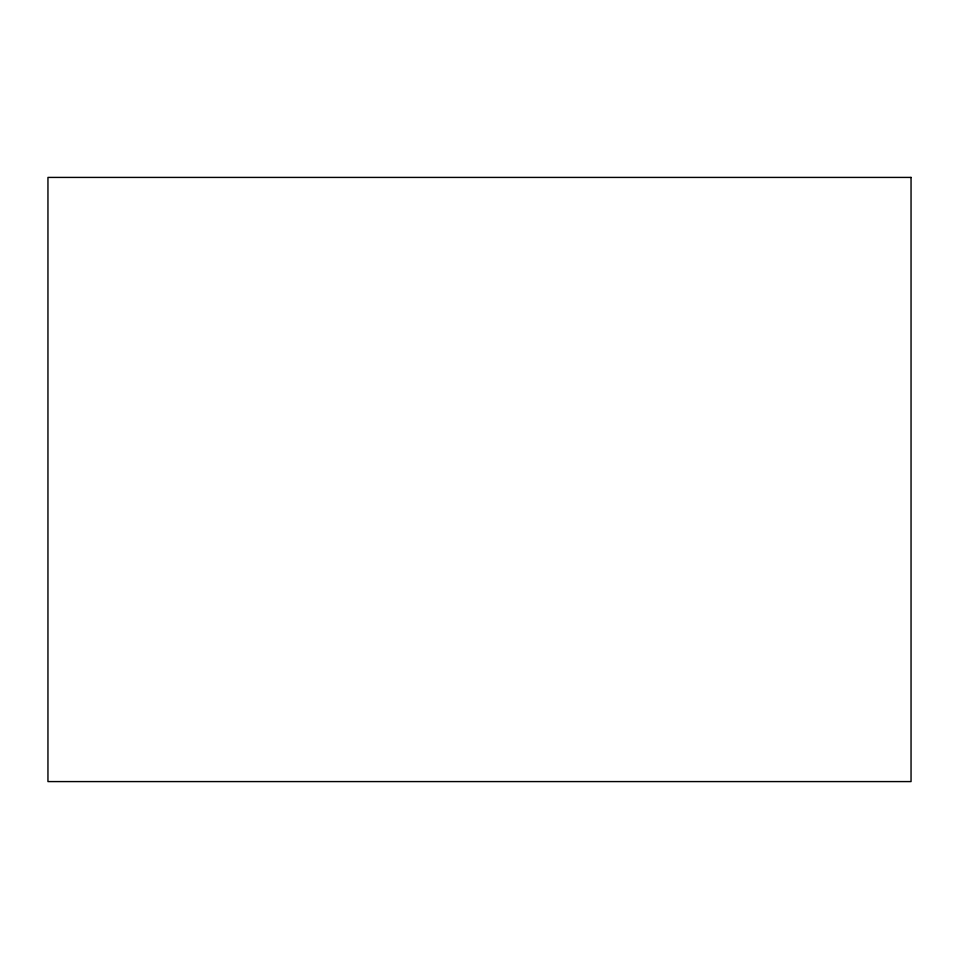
<?xml version="1.0" encoding="UTF-8"?>
<svg xmlns="http://www.w3.org/2000/svg" width="959" height="959" viewBox="0 0 959 959"><rect width="100%" height="100%" fill="white"/><g stroke="black" fill="none" stroke-linecap="round" stroke-linejoin="round"><path stroke-width="1.44" d="M911.05 177.415L47.95 177.415L47.95 781.585L911.05 781.585L911.05 177.415"/></g></svg>
